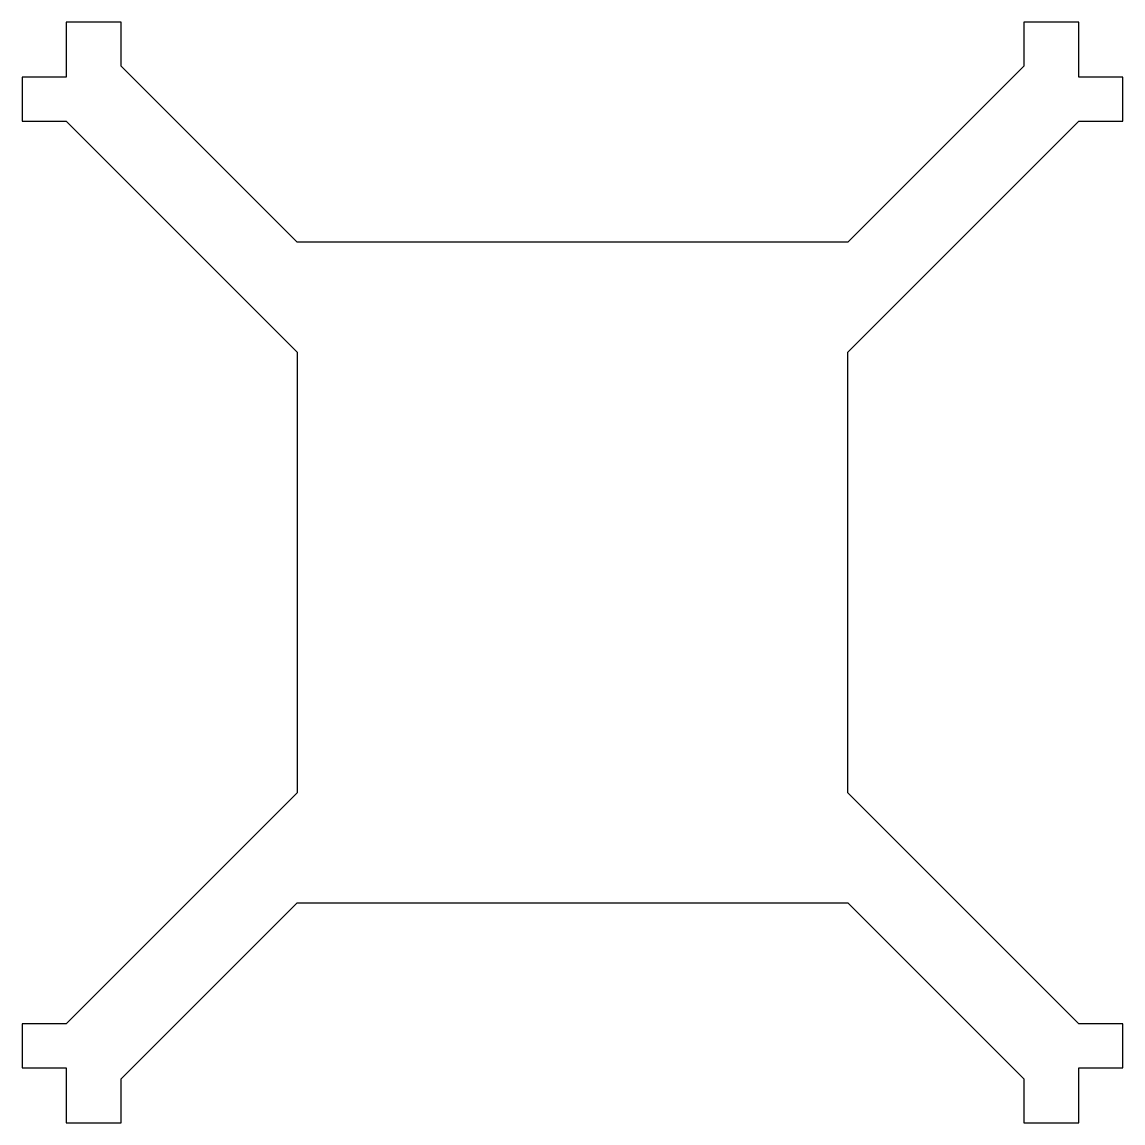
# Model space of a CAD drawing. Extents: x 5 to 205, y 76 to 276.
import ezdxf

# ---------------------------------------------------------------- set-up
doc = ezdxf.new("R2010")
doc.units = 0
doc.layers.add('Layer_1', color=7, linetype='CONTINUOUS')

msp = doc.modelspace()

# ---------------------------------------------------------------- linework, layer by layer
at = {"layer": 'Layer_1', "color": 7}
for p, q in [((22.58953, 276.417758), (12.58952, 276.417758)), ((12.58952, 276.417758), (12.58952, 266.417748)), ((22.58953, 268.417758), (22.58953, 276.417758)), ((196.58953, 276.417758), (186.58952, 276.417758)), ((186.58952, 276.417758), (186.58952, 268.417758)), ((196.58953, 266.417748), (196.58953, 276.417758)), ((54.58953, 236.417748), (22.58953, 268.417758)), ((186.58952, 268.417758), (154.58952, 236.417748)), ((12.58952, 266.417748), (4.589531, 266.417748)), ((4.589531, 266.417748), (4.589531, 258.417748)), ((204.58952, 266.417748), (196.58953, 266.417748)), ((204.58952, 258.417748), (204.58952, 266.417748)), ((4.589531, 258.417748), (12.58952, 258.417748)), ((12.58952, 258.417748), (54.58953, 216.417748)), ((154.58952, 216.417748), (196.58953, 258.417748)), ((196.58953, 258.417748), (204.58952, 258.417748)), ((154.58952, 236.417748), (54.58953, 236.417748)), ((54.58953, 216.417748), (54.58953, 136.41776)), ((154.58952, 136.41776), (154.58952, 216.417748)), ((54.58953, 136.41776), (12.58952, 94.41776)), ((196.58953, 94.41776), (154.58952, 136.41776)), ((22.58953, 84.41776), (54.58953, 116.41776)), ((54.58953, 116.41776), (154.58952, 116.41776)), ((154.58952, 116.41776), (186.58952, 84.41776)), ((12.58952, 94.41776), (4.589531, 94.41776)), ((4.589531, 94.41776), (4.589531, 86.41777)), ((204.58952, 94.41776), (196.58953, 94.41776)), ((204.58952, 86.41777), (204.58952, 94.41776)), ((4.589531, 86.41777), (12.58952, 86.41777)), ((12.58952, 86.41777), (12.58952, 76.41776)), ((196.58953, 76.41776), (196.58953, 86.41777)), ((196.58953, 86.41777), (204.58952, 86.41777)), ((22.58953, 76.41776), (22.58953, 84.41776)), ((186.58952, 84.41776), (186.58952, 76.41776)), ((12.58952, 76.41776), (22.58953, 76.41776)), ((186.58952, 76.41776), (196.58953, 76.41776))]:
    msp.add_line(p, q, dxfattribs=at)

doc.saveas('drawing.dxf')
